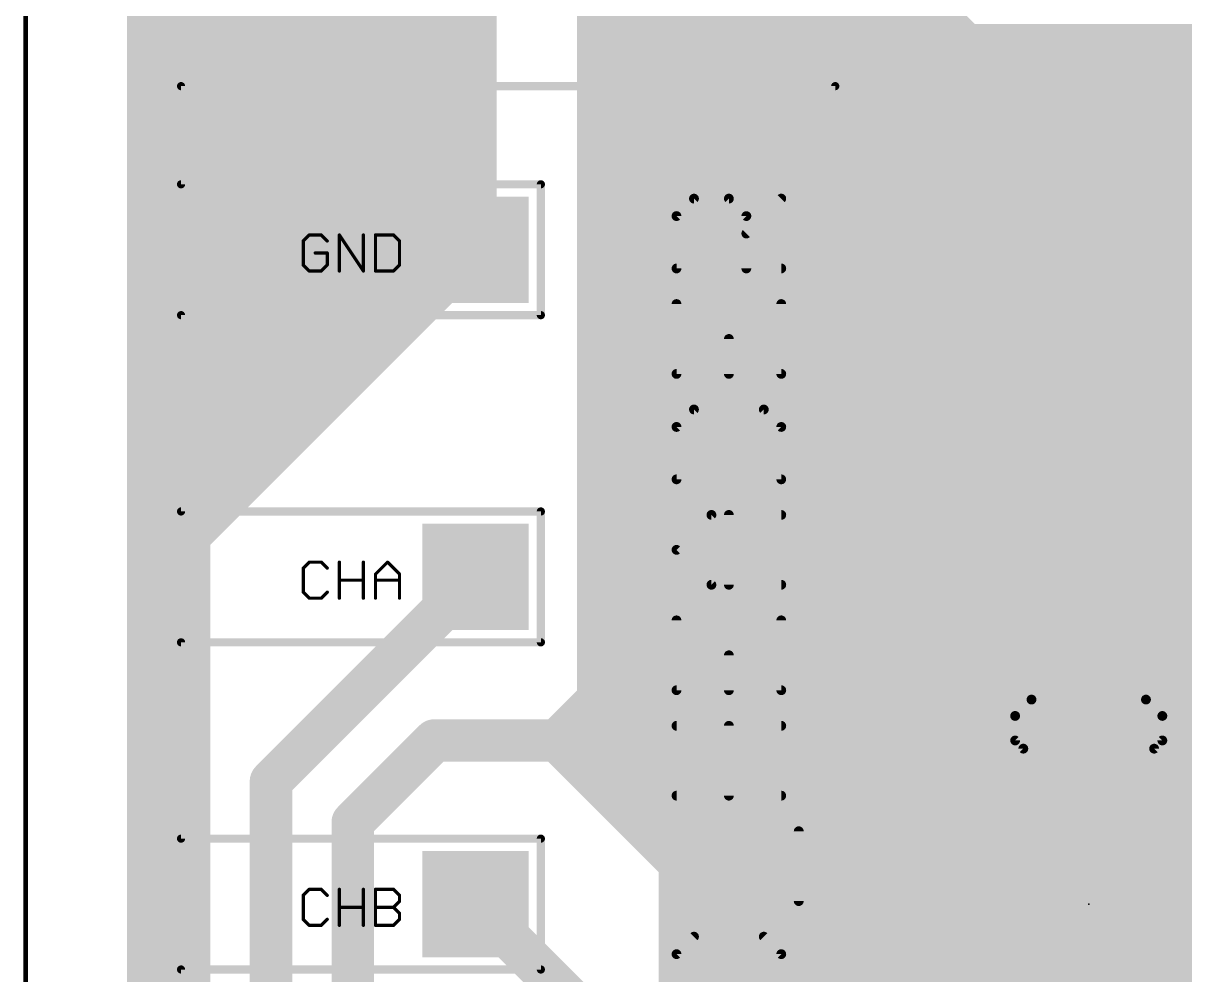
# Model space of a CAD drawing. Extents: x 0 to 64.6, y 0 to 55.9.
# Drawn here: x -0.04 to 18, y 29.38 to 44.16 of the extents above; entities that cross this region are included whole.
import ezdxf

# ---------------------------------------------------------------- set-up
doc = ezdxf.new("R2010")
doc.units = 0
for name, color, linetype in [('16', 132, 'CONTINUOUS'), ('17', 110, 'CONTINUOUS'), ('18', 110, 'CONTINUOUS'), ('21', 253, 'CONTINUOUS'), ('23', 53, 'CONTINUOUS'), ('25', 253, 'CONTINUOUS'), ('51', 253, 'CONTINUOUS')]:
    doc.layers.add(name, color=color, linetype=linetype)

# ---------------------------------------------------------------- blocks, each defined once
blk = doc.blocks.new('RECT')
blk.add_solid([(-0.5, -0.5), (0.5, -0.5), (-0.5, 0.5), (0.5, 0.5)])
blk = doc.blocks.new('OCTAGONP')
at = {"const_width": 0.5}
blk.add_lwpolyline([(-0.25, -0.1036), (-0.25, 0.1036), (-0.1036, 0.25), (0.1036, 0.25), (0.25, 0.1036), (0.25, -0.1036), (0.1036, -0.25), (-0.1036, -0.25), (-0.25, -0.1036), (-0.25, 0.1036)], dxfattribs=at)
blk = doc.blocks.new('SQUAREV')
blk.add_solid([(-0.5, -0.5), (0.5, -0.5), (-0.5, 0.5), (0.5, 0.5)])

msp = doc.modelspace()

# ---------------------------------------------------------------- linework, layer by layer
at = {"layer": '16'}
for points, const_width in [([(0, 0), (0, 55.88)], 0.0762), ([(8.255, 50.165), (15.24, 43.18)], 0.6604), ([(8.255, 49.53), (13.97, 43.815)], 0.6604), ([(19.685, 37.465), (8.255, 48.895)], 0.6604), ([(3.175, 48.26), (6.985, 44.45)], 0.6604), ([(7.62, 48.26), (17.145, 38.735)], 0.6604), ([(8.255, 48.26), (19.685, 36.83)], 0.6604), ([(1.905, 38.1), (1.905, 47.625)], 0.6604), ([(2.54, 39.37), (2.54, 47.625)], 0.6604), ([(6.35, 44.45), (3.175, 47.625)], 0.6604), ([(3.175, 46.99), (5.715, 44.45)], 0.6604), ([(6.35, 46.99), (8.89, 44.45)], 0.6604), ([(9.525, 44.45), (6.985, 46.99)], 0.6604), ([(5.715, 43.815), (3.175, 46.355)], 0.6604), ([(8.89, 46.355), (12.7, 42.545)], 0.6604), ([(5.08, 43.815), (3.175, 45.72)], 0.6604), ([(8.89, 45.72), (8.89, 44.45)], 0.6604), ([(3.175, 45.085), (5.08, 43.18)], 0.6604), ([(3.175, 45.085), (3.175, 44.45)], 0.6604), ([(3.175, 44.45), (3.175, 43.815)], 0.6604), ([(3.175, 44.45), (5.08, 42.545)], 0.6604), ([(5.715, 43.815), (5.715, 44.45)], 0.6604), ([(6.35, 41.275), (6.35, 44.45)], 0.6604), ([(6.985, 44.45), (6.985, 43.18)], 0.6604), ([(8.89, 44.45), (8.89, 33.655)], 0.6604), ([(3.175, 43.815), (3.81, 43.18)], 0.6604), ([(3.175, 42.545), (3.175, 43.815)], 0.6604), ([(5.715, 43.815), (5.08, 43.815)], 0.6604), ([(5.715, 43.18), (5.08, 43.815)], 0.6604), ([(5.715, 43.18), (5.715, 43.815)], 0.6604), ([(6.985, 43.18), (6.35, 43.815)], 0.6604), ([(13.97, 43.815), (20.32, 37.465)], 0.6604), ([(13.97, 43.815), (25.4, 43.815)], 0.6604), ([(3.175, 42.545), (3.81, 43.18)], 0.6604), ([(3.81, 43.18), (4.445, 42.545)], 0.6604), ([(5.08, 43.18), (5.08, 42.545)], 0.6604), ([(5.715, 42.545), (5.715, 43.18)], 0.6604), ([(6.985, 41.275), (6.985, 43.18)], 0.6604), ([(15.875, 42.545), (15.24, 43.18)], 0.6604), ([(15.24, 43.18), (15.875, 43.18)], 0.6604), ([(15.875, 43.18), (27.94, 43.18)], 0.6604), ([(15.875, 43.18), (17.145, 41.91)], 0.6604), ([(3.175, 41.91), (3.81, 42.545)], 0.6604), ([(3.175, 41.91), (3.175, 42.545)], 0.6604), ([(3.81, 42.545), (4.445, 42.545)], 0.6604), ([(4.445, 42.545), (5.08, 42.545)], 0.6604), ([(4.445, 41.91), (5.08, 42.545)], 0.6604), ([(5.08, 41.91), (5.715, 42.545)], 0.6604), ([(5.715, 41.91), (5.715, 42.545)], 0.6604), ([(15.875, 42.545), (20.32, 38.1)], 0.6604), ([(27.305, 42.545), (15.875, 42.545)], 0.6604), ([(3.175, 41.91), (4.445, 41.91)], 0.6604), ([(3.175, 40.64), (3.175, 41.91)], 0.6604), ([(3.81, 41.275), (3.175, 41.91)], 0.6604), ([(5.08, 41.91), (4.445, 41.275)], 0.6604), ([(5.715, 41.91), (5.08, 41.91)], 0.6604), ([(6.35, 41.275), (5.715, 41.91)], 0.6604), ([(17.145, 41.91), (18.415, 40.64)], 0.6604), ([(17.145, 41.91), (17.78, 41.91)], 0.6604), ([(18.415, 41.275), (17.78, 41.91)], 0.6604), ([(17.78, 41.91), (25.4, 41.91)], 0.6604), ([(1.905, 37.465), (5.715, 41.275)], 0.6604), ([(1.905, 36.83), (6.35, 41.275)], 0.6604), ([(1.905, 36.195), (6.985, 41.275)], 0.6604), ([(3.81, 41.275), (3.175, 40.64)], 0.6604), ([(4.445, 41.275), (3.175, 40.005)], 0.6604), ([(4.445, 41.275), (3.81, 41.275)], 0.6604), ([(4.445, 40.64), (4.445, 41.275)], 0.6604), ([(5.08, 41.275), (4.445, 40.64)], 0.6604), ([(5.715, 41.275), (5.08, 41.275)], 0.6604), ([(6.985, 41.275), (6.35, 41.275)], 0.6604), ([(6.985, 41.275), (6.985, 40.64)], 0.6604), ([(2.54, 38.735), (4.445, 40.64)], 0.6604), ([(2.54, 36.195), (6.985, 40.64)], 0.6604), ([(3.175, 40.005), (3.175, 40.64)], 0.6604), ([(2.54, 39.37), (3.175, 40.005)], 0.6604), ([(2.54, 38.735), (2.54, 39.37)], 0.6604), ([(1.905, 38.1), (2.54, 38.735)], 0.6604), ([(1.905, 37.465), (1.905, 38.1)], 0.6604), ([(1.905, 36.83), (1.905, 37.465)], 0.6604), ([(1.905, 36.195), (1.905, 36.83)], 0.6604), ([(12.7, 33.02), (16.51, 36.83)], 0.6604), ([(12.7, 32.385), (17.145, 36.83)], 0.6604), ([(17.145, 36.83), (16.51, 36.83)], 0.6604), ([(17.145, 36.83), (19.685, 36.83)], 0.6604), ([(1.905, 24.765), (1.905, 36.195)], 0.6604), ([(2.54, 24.13), (2.54, 36.195)], 0.6604), ([(3.81, 32.385), (6.985, 35.56)], 0.6604), ([(13.335, 32.385), (15.875, 34.925)], 0.6604), ([(15.875, 34.925), (15.875, 34.29)], 0.6604), ([(15.24, 33.655), (15.875, 34.29)], 0.6604), ([(15.875, 34.29), (15.875, 33.655)], 0.6604), ([(8.89, 33.655), (8.255, 33.02)], 0.6604), ([(15.875, 33.655), (15.24, 33.655)], 0.6604), ([(5.08, 31.75), (6.35, 33.02)], 0.6604), ([(8.255, 33.02), (6.35, 33.02)], 0.6604), ([(8.89, 33.02), (8.255, 33.02)], 0.6604), ([(8.255, 33.02), (10.16, 31.115)], 0.6604), ([(10.16, 31.75), (8.89, 33.02)], 0.6604), ([(8.89, 33.02), (9.525, 33.02)], 0.6604), ([(9.525, 33.02), (12.7, 33.02)], 0.6604), ([(10.16, 32.385), (9.525, 33.02)], 0.6604), ([(3.81, 25.4), (3.81, 32.385)], 0.6604), ([(10.795, 31.75), (10.16, 32.385)], 0.6604), ([(11.43, 32.385), (10.16, 32.385)], 0.6604), ([(10.795, 30.48), (12.7, 32.385)], 0.6604), ([(10.795, 31.115), (12.065, 32.385)], 0.6604), ([(11.43, 32.385), (10.795, 31.75)], 0.6604), ([(11.43, 32.385), (12.065, 32.385)], 0.6604), ([(11.43, 31.75), (11.43, 32.385)], 0.6604), ([(12.7, 32.385), (12.065, 32.385)], 0.6604), ([(5.08, 27.305), (5.08, 31.75)], 0.6604), ([(10.16, 30.48), (10.16, 31.75)], 0.6604), ([(10.16, 31.75), (10.795, 31.115)], 0.6604), ([(10.16, 31.75), (10.795, 31.75)], 0.6604), ([(10.16, 30.48), (11.43, 31.75)], 0.6604), ([(6.985, 30.48), (8.89, 28.575)], 0.6604), ([(10.16, 29.845), (10.16, 30.48)], 0.6604), ([(10.16, 30.48), (10.795, 30.48)], 0.6604), ([(10.16, 29.845), (10.795, 30.48)], 0.6604), ([(10.16, 24.765), (10.16, 29.845)], 0.6604)]:
    msp.add_lwpolyline(points, dxfattribs=dict(at, const_width=const_width))
at = {"layer": '16', "const_width": 0.3302}
for points in [[(3.0099, 44.45, 1), (3.3401, 44.45)], [(5.5983, 44.3333, 1), (5.8317, 44.5667)], [(6.2333, 44.3333, 1), (6.4667, 44.5667)], [(6.8683, 44.3333, 1), (7.1017, 44.5667)], [(8.7249, 44.45, 1), (9.0551, 44.45)], [(8.7733, 44.3333, 1), (9.0067, 44.5667)], [(9.4083, 44.3333, 1), (9.6417, 44.5667)], [(3.3401, 43.815, 1), (3.0099, 43.815)], [(3.2917, 43.9317, 1), (3.0583, 43.6983)], [(5.08, 43.9801, 1), (5.08, 43.6499)], [(5.1967, 43.9317, 1), (4.9633, 43.6983)], [(4.9633, 43.6983, 1), (5.1967, 43.9317)], [(5.8801, 43.815, 1), (5.5499, 43.815)], [(5.5983, 43.6983, 1), (5.8317, 43.9317)], [(5.715, 43.6499, 1), (5.715, 43.9801)], [(6.4667, 43.9317, 1), (6.2333, 43.6983)], [(13.97, 43.9801, 1), (13.97, 43.6499)], [(14.0867, 43.9317, 1), (13.8533, 43.6983)], [(13.8533, 43.6983, 1), (14.0867, 43.9317)], [(3.0099, 43.815, 1), (3.3401, 43.815)], [(5.5499, 43.815, 1), (5.8801, 43.815)], [(3.9267, 43.2967, 1), (3.6933, 43.0633)], [(3.9267, 43.0633, 1), (3.6933, 43.2967)], [(5.2451, 43.18, 1), (4.9149, 43.18)], [(5.8801, 43.18, 1), (5.5499, 43.18)], [(7.1501, 43.18, 1), (6.8199, 43.18)], [(15.24, 43.3451, 1), (15.24, 43.0149)], [(15.3567, 43.2967, 1), (15.1233, 43.0633)], [(15.875, 43.3451, 1), (15.875, 43.0149)], [(15.9917, 43.2967, 1), (15.7583, 43.0633)], [(15.875, 43.0149, 1), (15.875, 43.3451)], [(3.6933, 43.0633, 1), (3.9267, 43.2967)], [(4.9633, 43.0633, 1), (5.1967, 43.2967)], [(5.5499, 43.18, 1), (5.8801, 43.18)], [(5.5983, 43.0633, 1), (5.8317, 43.2967)], [(6.8199, 43.18, 1), (7.1501, 43.18)], [(6.8683, 43.0633, 1), (7.1017, 43.2967)], [(15.1233, 43.0633, 1), (15.3567, 43.2967)], [(3.3401, 42.545, 1), (3.0099, 42.545)], [(3.0583, 42.6617, 1), (3.2917, 42.4283)], [(3.81, 42.7101, 1), (3.81, 42.3799)], [(3.9267, 42.4283, 1), (3.6933, 42.6617)], [(4.445, 42.7101, 1), (4.445, 42.3799)], [(4.3283, 42.4283, 1), (4.5617, 42.6617)], [(4.445, 42.3799, 1), (4.445, 42.7101)], [(5.1967, 42.4283, 1), (4.9633, 42.6617)], [(4.9633, 42.4283, 1), (5.1967, 42.6617)], [(5.08, 42.3799, 1), (5.08, 42.7101)], [(5.8801, 42.545, 1), (5.5499, 42.545)], [(5.8317, 42.4283, 1), (5.5983, 42.6617)], [(12.5833, 42.4283, 1), (12.8167, 42.6617)], [(15.875, 42.7101, 1), (15.875, 42.3799)], [(15.9917, 42.6617, 1), (15.7583, 42.4283)], [(15.7583, 42.4283, 1), (15.9917, 42.6617)], [(3.0099, 42.545, 1), (3.3401, 42.545)], [(4.9149, 42.545, 1), (5.2451, 42.545)], [(5.5499, 42.545, 1), (5.8801, 42.545)], [(3.175, 42.0751, 1), (3.175, 41.7449)], [(3.3401, 41.91, 1), (3.0099, 41.91)], [(3.2917, 42.0267, 1), (3.0583, 41.7933)], [(4.445, 41.7449, 1), (4.445, 42.0751)], [(5.08, 42.0751, 1), (5.08, 41.7449)], [(5.1967, 41.7933, 1), (4.9633, 42.0267)], [(5.8317, 42.0267, 1), (5.5983, 41.7933)], [(5.715, 41.7449, 1), (5.715, 42.0751)], [(17.145, 42.0751, 1), (17.145, 41.7449)], [(17.2617, 42.0267, 1), (17.0283, 41.7933)], [(17.78, 42.0751, 1), (17.78, 41.7449)], [(17.8967, 42.0267, 1), (17.6633, 41.7933)], [(17.78, 41.7449, 1), (17.78, 42.0751)], [(3.0099, 41.91, 1), (3.3401, 41.91)], [(3.0583, 42.0267, 1), (3.2917, 41.7933)], [(4.3283, 42.0267, 1), (4.5617, 41.7933)], [(4.9633, 42.0267, 1), (5.1967, 41.7933)], [(5.5499, 41.91, 1), (5.8801, 41.91)], [(17.0283, 41.7933, 1), (17.2617, 42.0267)], [(3.81, 41.4401, 1), (3.81, 41.1099)], [(3.9267, 41.1583, 1), (3.6933, 41.3917)], [(3.6933, 41.1583, 1), (3.9267, 41.3917)], [(4.6101, 41.275, 1), (4.2799, 41.275)], [(4.3283, 41.3917, 1), (4.5617, 41.1583)], [(4.5617, 41.1583, 1), (4.3283, 41.3917)], [(4.445, 41.1099, 1), (4.445, 41.4401)], [(5.08, 41.4401, 1), (5.08, 41.1099)], [(5.1967, 41.1583, 1), (4.9633, 41.3917)], [(5.8317, 41.1583, 1), (5.5983, 41.3917)], [(5.715, 41.1099, 1), (5.715, 41.4401)], [(6.35, 41.4401, 1), (6.35, 41.1099)], [(6.4667, 41.1583, 1), (6.2333, 41.3917)], [(6.2333, 41.1583, 1), (6.4667, 41.3917)], [(7.1501, 41.275, 1), (6.8199, 41.275)], [(7.1017, 41.1583, 1), (6.8683, 41.3917)], [(6.985, 41.1099, 1), (6.985, 41.4401)], [(6.1849, 41.275, 1), (6.5151, 41.275)], [(6.8199, 41.275, 1), (7.1501, 41.275)], [(3.3401, 40.64, 1), (3.0099, 40.64)], [(4.5617, 40.5233, 1), (4.3283, 40.7567)], [(7.1017, 40.5233, 1), (6.8683, 40.7567)], [(3.0099, 40.64, 1), (3.3401, 40.64)], [(3.0583, 40.7567, 1), (3.2917, 40.5233)], [(4.2799, 40.64, 1), (4.6101, 40.64)], [(4.3283, 40.7567, 1), (4.5617, 40.5233)], [(6.8199, 40.64, 1), (7.1501, 40.64)], [(3.0583, 40.1217, 1), (3.2917, 39.8883)], [(3.2917, 39.8883, 1), (3.0583, 40.1217)], [(3.0099, 40.005, 1), (3.3401, 40.005)], [(2.7051, 39.37, 1), (2.3749, 39.37)], [(2.3749, 39.37, 1), (2.7051, 39.37)], [(2.4233, 39.4867, 1), (2.6567, 39.2533)], [(2.4233, 38.8517, 1), (2.6567, 38.6183)], [(2.6567, 38.6183, 1), (2.4233, 38.8517)], [(17.0283, 38.6183, 1), (17.2617, 38.8517)], [(2.3749, 38.735, 1), (2.7051, 38.735)], [(2.0701, 38.1, 1), (1.7399, 38.1)], [(1.7399, 38.1, 1), (2.0701, 38.1)], [(1.7883, 38.2167, 1), (2.0217, 37.9833)], [(2.0701, 37.465, 1), (1.7399, 37.465)], [(1.7883, 37.5817, 1), (2.0217, 37.3483)], [(1.7399, 37.465, 1), (2.0701, 37.465)], [(2.0701, 36.83, 1), (1.7399, 36.83)], [(1.7399, 36.83, 1), (2.0701, 36.83)], [(1.7883, 36.9467, 1), (2.0217, 36.7133)], [(16.51, 36.9951, 1), (16.51, 36.6649)], [(16.6267, 36.7133, 1), (16.3933, 36.9467)], [(17.145, 36.9951, 1), (17.145, 36.6649)], [(17.2617, 36.7133, 1), (17.0283, 36.9467)], [(17.145, 36.6649, 1), (17.145, 36.9951)], [(2.0701, 36.195, 1), (1.7399, 36.195)], [(1.7883, 36.3117, 1), (2.0217, 36.0783)], [(2.7051, 36.195, 1), (2.3749, 36.195)], [(2.4233, 36.3117, 1), (2.6567, 36.0783)], [(1.7399, 36.195, 1), (2.0701, 36.195)], [(7.1017, 35.4433, 1), (6.8683, 35.6767)], [(16.0401, 34.925, 1), (15.7099, 34.925)], [(15.9917, 34.8083, 1), (15.7583, 35.0417)], [(16.0401, 34.29, 1), (15.7099, 34.29)], [(15.9917, 34.1733, 1), (15.7583, 34.4067)], [(15.7099, 34.29, 1), (16.0401, 34.29)], [(9.0067, 33.5383, 1), (8.7733, 33.7717)], [(15.24, 33.8201, 1), (15.24, 33.4899)], [(15.1233, 33.7717, 1), (15.3567, 33.5383)], [(15.875, 33.4899, 1), (15.875, 33.8201)], [(8.7249, 33.655, 1), (9.0551, 33.655)], [(15.7099, 33.655, 1), (16.0401, 33.655)], [(6.35, 33.1851, 1), (6.35, 32.8549)], [(6.4667, 32.9033, 1), (6.2333, 33.1367)], [(8.255, 33.1851, 1), (8.255, 32.8549)], [(8.3717, 33.1367, 1), (8.1383, 32.9033)], [(8.1383, 33.1367, 1), (8.3717, 32.9033)], [(8.255, 32.8549, 1), (8.255, 33.1851)], [(8.89, 33.1851, 1), (8.89, 32.8549)], [(9.0067, 33.1367, 1), (8.7733, 32.9033)], [(8.89, 32.8549, 1), (8.89, 33.1851)], [(9.525, 33.1851, 1), (9.525, 32.8549)], [(9.6417, 33.1367, 1), (9.4083, 32.9033)], [(9.525, 32.8549, 1), (9.525, 33.1851)], [(12.5833, 33.1367, 1), (12.8167, 32.9033)], [(12.7, 32.8549, 1), (12.7, 33.1851)], [(3.9751, 32.385, 1), (3.6449, 32.385)], [(3.6933, 32.5017, 1), (3.9267, 32.2683)], [(10.16, 32.5501, 1), (10.16, 32.2199)], [(10.2767, 32.5017, 1), (10.0433, 32.2683)], [(10.0433, 32.2683, 1), (10.2767, 32.5017)], [(11.43, 32.5501, 1), (11.43, 32.2199)], [(11.5951, 32.385, 1), (11.2649, 32.385)], [(11.5467, 32.2683, 1), (11.3133, 32.5017)], [(11.43, 32.2199, 1), (11.43, 32.5501)], [(12.065, 32.5501, 1), (12.065, 32.2199)], [(12.1817, 32.2683, 1), (11.9483, 32.5017)], [(12.065, 32.2199, 1), (12.065, 32.5501)], [(12.5833, 32.5017, 1), (12.8167, 32.2683)], [(12.8167, 32.2683, 1), (12.5833, 32.5017)], [(12.7, 32.2199, 1), (12.7, 32.5501)], [(13.2183, 32.5017, 1), (13.4517, 32.2683)], [(5.2451, 31.75, 1), (4.9149, 31.75)], [(4.9633, 31.8667, 1), (5.1967, 31.6333)], [(10.3251, 31.75, 1), (9.9949, 31.75)], [(10.16, 31.9151, 1), (10.16, 31.5849)], [(10.2767, 31.8667, 1), (10.0433, 31.6333)], [(10.0433, 31.6333, 1), (10.2767, 31.8667)], [(10.6783, 31.8667, 1), (10.9117, 31.6333)], [(10.6783, 31.6333, 1), (10.9117, 31.8667)], [(10.795, 31.5849, 1), (10.795, 31.9151)], [(11.5467, 31.6333, 1), (11.3133, 31.8667)], [(11.2649, 31.75, 1), (11.5951, 31.75)], [(10.0433, 30.9983, 1), (10.2767, 31.2317)], [(10.6783, 31.2317, 1), (10.9117, 30.9983)], [(10.6783, 30.9983, 1), (10.9117, 31.2317)], [(7.1017, 30.5967, 1), (6.8683, 30.3633)], [(10.3251, 30.48, 1), (9.9949, 30.48)], [(10.16, 30.6451, 1), (10.16, 30.3149)], [(10.0433, 30.5967, 1), (10.2767, 30.3633)], [(10.6783, 30.5967, 1), (10.9117, 30.3633)], [(10.9117, 30.3633, 1), (10.6783, 30.5967)], [(10.795, 30.3149, 1), (10.795, 30.6451)], [(9.9949, 30.48, 1), (10.3251, 30.48)], [(10.3251, 29.845, 1), (9.9949, 29.845)], [(10.0433, 29.9617, 1), (10.2767, 29.7283)], [(9.9949, 29.845, 1), (10.3251, 29.845)]]:
    msp.add_lwpolyline(points, format="xyb", dxfattribs=at)
at = {"layer": '21'}
for points, const_width in [([(16.51, 34.925), (16.51, 34.544)], 0.6096), ([(17.399, 33.655), (15.621, 33.655)], 0.1524), ([(15.367, 33.401), (15.367, 33.02)], 0.1524), ([(17.653, 33.401), (17.653, 33.02)], 0.1524), ([(15.494, 32.893), (15.367, 33.02)], 0.1524), ([(17.526, 32.893), (17.653, 33.02)], 0.1524), ([(15.494, 32.893), (15.494, 28.067)], 0.1524), ([(17.526, 32.893), (17.526, 28.067)], 0.1524)]:
    msp.add_lwpolyline(points, dxfattribs=dict(at, const_width=const_width))
for points, const_width in [([(16.6624, 34.925, 1), (16.3576, 34.925)], 0.3048), ([(16.3576, 34.544, 1), (16.6624, 34.544)], 0.3048), ([(15.621, 33.655, 0.4142), (15.367, 33.401)], 0.1524), ([(15.621, 33.6931, 1), (15.621, 33.6169)], 0.0762), ([(15.621, 33.6169, 1), (15.621, 33.6931)], 0.0762), ([(17.653, 33.401, 0.4142), (17.399, 33.655)], 0.1524), ([(17.399, 33.6931, 1), (17.399, 33.6169)], 0.0762), ([(17.399, 33.6169, 1), (17.399, 33.6931)], 0.0762), ([(15.4051, 33.401, 1), (15.3289, 33.401)], 0.0762), ([(15.3289, 33.401, 1), (15.4051, 33.401)], 0.0762), ([(17.6911, 33.401, 1), (17.6149, 33.401)], 0.0762), ([(17.6149, 33.401, 1), (17.6911, 33.401)], 0.0762), ([(15.3289, 33.02, 1), (15.4051, 33.02)], 0.0762), ([(15.3939, 33.0469, 1), (15.3401, 32.9931)], 0.0762), ([(17.6149, 33.02, 1), (17.6911, 33.02)], 0.0762), ([(17.6799, 32.9931, 1), (17.6261, 33.0469)], 0.0762), ([(15.5321, 32.893, 1), (15.4559, 32.893)], 0.0762), ([(15.4671, 32.8661, 1), (15.5209, 32.9199)], 0.0762), ([(17.5641, 32.893, 1), (17.4879, 32.893)], 0.0762), ([(17.4991, 32.9199, 1), (17.5529, 32.8661)], 0.0762)]:
    msp.add_lwpolyline(points, format="xyb", dxfattribs=dict(at, const_width=const_width))
at = {"layer": '23'}
msp.add_point((16.51, 30.48), dxfattribs=at)
at = {"layer": '25'}
for points, const_width in [([(2.413, 43.18), (12.573, 43.18)], 0.127), ([(2.413, 41.656), (2.413, 43.18)], 0.127), ([(12.573, 43.18), (12.573, 22.86)], 0.127), ([(8.001, 41.656), (2.413, 41.656)], 0.127), ([(8.001, 39.624), (8.001, 41.656)], 0.127), ([(10.1078, 41.1625), (10.379, 41.4337)], 0.1524), ([(10.379, 41.4337), (10.9213, 41.4337)], 0.1524), ([(10.9213, 41.4337), (11.1925, 41.1625)], 0.1524), ([(11.1925, 40.8913), (11.7348, 41.4337)], 0.1524), ([(10.1078, 40.349), (10.1078, 41.1625)], 0.1524), ([(11.1925, 41.1625), (11.1925, 40.349)], 0.1524), ([(4.4037, 40.8691), (4.3105, 40.7759)], 0.0508), ([(4.3105, 40.7759), (4.3105, 40.403)], 0.0508), ([(4.5901, 40.8691), (4.4037, 40.8691)], 0.0508), ([(4.6833, 40.7759), (4.5901, 40.8691)], 0.0508), ([(4.8718, 40.3098), (4.8718, 40.8691)], 0.0508), ([(4.8718, 40.8691), (5.2446, 40.3098)], 0.0508), ([(5.2446, 40.3098), (5.2446, 40.8691)], 0.0508), ([(5.4331, 40.8691), (5.4331, 40.3098)], 0.0508), ([(5.7127, 40.8691), (5.4331, 40.8691)], 0.0508), ([(5.8059, 40.7759), (5.7127, 40.8691)], 0.0508), ([(5.8059, 40.403), (5.8059, 40.7759)], 0.0508), ([(4.6833, 40.5894), (4.4969, 40.5894)], 0.0508), ([(4.6833, 40.403), (4.6833, 40.5894)], 0.0508), ([(4.3105, 40.403), (4.4037, 40.3098)], 0.0508), ([(4.5901, 40.3098), (4.6833, 40.403)], 0.0508), ([(5.7127, 40.3098), (5.8059, 40.403)], 0.0508), ([(11.7348, 40.349), (10.1078, 40.349)], 0.1524), ([(4.4037, 40.3098), (4.5901, 40.3098)], 0.0508), ([(5.4331, 40.3098), (5.7127, 40.3098)], 0.0508), ([(10.1078, 39.7965), (10.1078, 38.7119)], 0.1524), ([(11.7348, 38.7119), (11.7348, 39.7965)], 0.1524), ([(2.413, 36.576), (2.413, 39.624)], 0.127), ([(2.413, 39.624), (8.001, 39.624)], 0.127), ([(10.9213, 38.7119), (10.9213, 39.2542)], 0.1524), ([(10.1078, 38.7119), (11.7348, 38.7119)], 0.1524), ([(10.379, 38.1594), (10.1078, 37.8882)], 0.1524), ([(11.4636, 38.1594), (10.379, 38.1594)], 0.1524), ([(11.7348, 37.8882), (11.4636, 38.1594)], 0.1524), ([(10.1078, 37.8882), (10.1078, 37.0747)], 0.1524), ([(11.7348, 37.0747), (11.7348, 37.8882)], 0.1524), ([(10.1078, 37.0747), (11.7348, 37.0747)], 0.1524), ([(8.001, 36.576), (2.413, 36.576)], 0.127), ([(8.001, 34.544), (8.001, 36.576)], 0.127), ([(10.1078, 35.9799), (10.6501, 36.5222)], 0.1524), ([(10.6501, 36.5222), (11.7348, 36.5222)], 0.1524), ([(10.9213, 35.4375), (10.9213, 36.5222)], 0.1524), ([(10.6501, 35.4375), (10.1078, 35.9799)], 0.1524), ([(4.4037, 35.7891), (4.3105, 35.6959)], 0.0508), ([(4.3105, 35.6959), (4.3105, 35.323)], 0.0508), ([(4.5901, 35.7891), (4.4037, 35.7891)], 0.0508), ([(4.6833, 35.6959), (4.5901, 35.7891)], 0.0508), ([(4.8718, 35.2298), (4.8718, 35.7891)], 0.0508), ([(5.2446, 35.7891), (5.2446, 35.2298)], 0.0508), ([(5.4331, 35.6027), (5.6195, 35.7891)], 0.0508), ([(5.6195, 35.7891), (5.8059, 35.6027)], 0.0508), ([(5.4331, 35.2298), (5.4331, 35.6027)], 0.0508), ([(5.8059, 35.6027), (5.8059, 35.2298)], 0.0508), ([(4.8718, 35.5094), (5.2446, 35.5094)], 0.0508), ([(5.4331, 35.5094), (5.8059, 35.5094)], 0.0508), ([(11.7348, 35.4375), (10.6501, 35.4375)], 0.1524), ([(4.3105, 35.323), (4.4037, 35.2298)], 0.0508), ([(4.4037, 35.2298), (4.5901, 35.2298)], 0.0508), ([(4.5901, 35.2298), (4.6833, 35.323)], 0.0508), ([(10.1078, 34.885), (10.1078, 33.8004)], 0.1524), ([(11.7348, 33.8004), (11.7348, 34.885)], 0.1524), ([(2.413, 31.496), (2.413, 34.544)], 0.127), ([(2.413, 34.544), (8.001, 34.544)], 0.127), ([(10.9213, 33.8004), (10.9213, 34.3427)], 0.1524), ([(10.1078, 33.8004), (11.7348, 33.8004)], 0.1524), ([(10.1078, 33.2479), (11.7348, 33.2479)], 0.1524), ([(10.9213, 32.1632), (10.9213, 33.2479)], 0.1524), ([(11.7348, 32.1632), (10.1078, 32.1632)], 0.1524), ([(12.006, 30.5261), (12.006, 31.6107)], 0.1524), ([(8.001, 31.496), (2.413, 31.496)], 0.127), ([(8.001, 29.464), (8.001, 31.496)], 0.127), ([(4.4037, 30.7091), (4.3105, 30.6159)], 0.0508), ([(4.5901, 30.7091), (4.4037, 30.7091)], 0.0508), ([(4.6833, 30.6159), (4.5901, 30.7091)], 0.0508), ([(4.8718, 30.1498), (4.8718, 30.7091)], 0.0508), ([(5.2446, 30.7091), (5.2446, 30.1498)], 0.0508), ([(5.4331, 30.1498), (5.4331, 30.7091)], 0.0508), ([(5.4331, 30.7091), (5.7127, 30.7091)], 0.0508), ([(5.7127, 30.7091), (5.8059, 30.6159)], 0.0508), ([(4.3105, 30.6159), (4.3105, 30.243)], 0.0508), ([(5.8059, 30.5227), (5.7127, 30.4294)], 0.0508), ([(5.8059, 30.6159), (5.8059, 30.5227)], 0.0508), ([(4.8718, 30.4294), (5.2446, 30.4294)], 0.0508), ([(5.4331, 30.4294), (5.7127, 30.4294)], 0.0508), ([(5.7127, 30.4294), (5.8059, 30.3362)], 0.0508), ([(5.8059, 30.3362), (5.8059, 30.243)], 0.0508), ([(4.3105, 30.243), (4.4037, 30.1498)], 0.0508), ([(4.4037, 30.1498), (4.5901, 30.1498)], 0.0508), ([(4.5901, 30.1498), (4.6833, 30.243)], 0.0508), ([(5.7127, 30.1498), (5.4331, 30.1498)], 0.0508), ([(5.8059, 30.243), (5.7127, 30.1498)], 0.0508), ([(10.379, 29.9736), (10.1078, 29.7024)], 0.1524), ([(11.7348, 29.7024), (11.4636, 29.9736)], 0.1524), ([(10.1078, 29.7024), (10.1078, 29.1601)], 0.1524), ([(11.7348, 29.1601), (11.7348, 29.7024)], 0.1524), ([(2.413, 26.416), (2.413, 29.464)], 0.127), ([(2.413, 29.464), (8.001, 29.464)], 0.127)]:
    msp.add_lwpolyline(points, dxfattribs=dict(at, const_width=const_width))
for points, const_width in [([(2.413, 43.2118, 1), (2.413, 43.1482)], 0.0635), ([(2.4448, 43.18, 1), (2.3813, 43.18)], 0.0635), ([(12.6048, 43.18, 1), (12.5412, 43.18)], 0.0635), ([(12.573, 43.1482, 1), (12.573, 43.2118)], 0.0635), ([(2.413, 41.6878, 1), (2.413, 41.6242)], 0.0635), ([(2.3813, 41.656, 1), (2.4448, 41.656)], 0.0635), ([(8.0328, 41.656, 1), (7.9693, 41.656)], 0.0635), ([(8.001, 41.6242, 1), (8.001, 41.6878)], 0.0635), ([(10.379, 41.4718, 1), (10.379, 41.3956)], 0.0762), ([(10.4059, 41.4067, 1), (10.352, 41.4606)], 0.0762), ([(10.9482, 41.4606, 1), (10.8944, 41.4067)], 0.0762), ([(10.9213, 41.3956, 1), (10.9213, 41.4718)], 0.0762), ([(11.7617, 41.4067, 1), (11.7079, 41.4606)], 0.0762), ([(10.1459, 41.1625, 1), (10.0697, 41.1625)], 0.0762), ([(10.0809, 41.1894, 1), (10.1348, 41.1356)], 0.0762), ([(11.2306, 41.1625, 1), (11.1544, 41.1625)], 0.0762), ([(11.1655, 41.1356, 1), (11.2194, 41.1895)], 0.0762), ([(11.1655, 40.9183, 1), (11.2194, 40.8644)], 0.0762), ([(4.3232, 40.7759, 1), (4.2978, 40.7759)], 0.0254), ([(4.3015, 40.7848, 1), (4.3194, 40.7669)], 0.0254), ([(4.4037, 40.8818, 1), (4.4037, 40.8564)], 0.0254), ([(4.4127, 40.8601, 1), (4.3947, 40.8781)], 0.0254), ([(4.5991, 40.8781, 1), (4.5811, 40.8601)], 0.0254), ([(4.5901, 40.8564, 1), (4.5901, 40.8818)], 0.0254), ([(4.6743, 40.7669, 1), (4.6923, 40.7848)], 0.0254), ([(4.8845, 40.8691, 1), (4.8591, 40.8691)], 0.0254), ([(4.8823, 40.8761, 1), (4.8612, 40.862)], 0.0254), ([(5.2573, 40.8691, 1), (5.2319, 40.8691)], 0.0254), ([(5.4458, 40.8691, 1), (5.4204, 40.8691)], 0.0254), ([(5.4331, 40.8818, 1), (5.4331, 40.8564)], 0.0254), ([(5.7217, 40.8781, 1), (5.7037, 40.8601)], 0.0254), ([(5.7127, 40.8564, 1), (5.7127, 40.8818)], 0.0254), ([(5.8186, 40.7759, 1), (5.7932, 40.7759)], 0.0254), ([(5.797, 40.7669, 1), (5.8149, 40.7848)], 0.0254), ([(4.4969, 40.6021, 1), (4.4969, 40.5767)], 0.0254), ([(4.696, 40.5894, 1), (4.6706, 40.5894)], 0.0254), ([(4.6833, 40.5767, 1), (4.6833, 40.6021)], 0.0254), ([(4.3194, 40.412, 1), (4.3015, 40.394)], 0.0254), ([(4.2978, 40.403, 1), (4.3232, 40.403)], 0.0254), ([(4.6706, 40.403, 1), (4.696, 40.403)], 0.0254), ([(4.6923, 40.394, 1), (4.6743, 40.412)], 0.0254), ([(5.7932, 40.403, 1), (5.8186, 40.403)], 0.0254), ([(5.8149, 40.394, 1), (5.797, 40.412)], 0.0254), ([(10.1078, 40.3871, 1), (10.1078, 40.3109)], 0.0762), ([(11.7348, 40.3109, 1), (11.7348, 40.3871)], 0.0762), ([(4.4037, 40.3225, 1), (4.4037, 40.2971)], 0.0254), ([(4.3947, 40.3008, 1), (4.4127, 40.3188)], 0.0254), ([(4.5811, 40.3188, 1), (4.5991, 40.3008)], 0.0254), ([(4.5901, 40.2971, 1), (4.5901, 40.3225)], 0.0254), ([(4.8591, 40.3098, 1), (4.8845, 40.3098)], 0.0254), ([(5.2319, 40.3098, 1), (5.2573, 40.3098)], 0.0254), ([(5.2341, 40.3028, 1), (5.2552, 40.3168)], 0.0254), ([(5.4331, 40.3225, 1), (5.4331, 40.2971)], 0.0254), ([(5.4204, 40.3098, 1), (5.4458, 40.3098)], 0.0254), ([(5.7037, 40.3188, 1), (5.7217, 40.3008)], 0.0254), ([(5.7127, 40.2971, 1), (5.7127, 40.3225)], 0.0254), ([(10.0697, 40.349, 1), (10.1459, 40.349)], 0.0762), ([(11.1544, 40.349, 1), (11.2306, 40.349)], 0.0762), ([(10.1459, 39.7965, 1), (10.0697, 39.7965)], 0.0762), ([(11.7729, 39.7965, 1), (11.6967, 39.7965)], 0.0762), ([(2.413, 39.6558, 1), (2.413, 39.5922)], 0.0635), ([(2.4448, 39.624, 1), (2.3813, 39.624)], 0.0635), ([(8.001, 39.5922, 1), (8.001, 39.6558)], 0.0635), ([(7.9693, 39.624, 1), (8.0328, 39.624)], 0.0635), ([(10.9594, 39.2542, 1), (10.8832, 39.2542)], 0.0762), ([(10.1078, 38.75, 1), (10.1078, 38.6738)], 0.0762), ([(11.7348, 38.6738, 1), (11.7348, 38.75)], 0.0762), ([(10.0697, 38.7119, 1), (10.1459, 38.7119)], 0.0762), ([(10.8832, 38.7119, 1), (10.9594, 38.7119)], 0.0762), ([(11.6967, 38.7119, 1), (11.7729, 38.7119)], 0.0762), ([(10.379, 38.1975, 1), (10.379, 38.1213)], 0.0762), ([(10.4059, 38.1324, 1), (10.352, 38.1863)], 0.0762), ([(11.4906, 38.1863, 1), (11.4367, 38.1324)], 0.0762), ([(11.4636, 38.1213, 1), (11.4636, 38.1975)], 0.0762), ([(10.1459, 37.8882, 1), (10.0697, 37.8882)], 0.0762), ([(10.0809, 37.9151, 1), (10.1348, 37.8613)], 0.0762), ([(11.7729, 37.8882, 1), (11.6967, 37.8882)], 0.0762), ([(11.7079, 37.8613, 1), (11.7617, 37.9151)], 0.0762), ([(10.1078, 37.1128, 1), (10.1078, 37.0366)], 0.0762), ([(10.0697, 37.0747, 1), (10.1459, 37.0747)], 0.0762), ([(11.6967, 37.0747, 1), (11.7729, 37.0747)], 0.0762), ([(11.7348, 37.0366, 1), (11.7348, 37.1128)], 0.0762), ([(2.413, 36.6078, 1), (2.413, 36.5442)], 0.0635), ([(8.0328, 36.576, 1), (7.9693, 36.576)], 0.0635), ([(8.001, 36.5442, 1), (8.001, 36.6078)], 0.0635), ([(2.3813, 36.576, 1), (2.4448, 36.576)], 0.0635), ([(10.6501, 36.5603, 1), (10.6501, 36.4841)], 0.0762), ([(10.6771, 36.4953, 1), (10.6232, 36.5491)], 0.0762), ([(10.9594, 36.5222, 1), (10.8832, 36.5222)], 0.0762), ([(11.7348, 36.4841, 1), (11.7348, 36.5603)], 0.0762), ([(10.1348, 36.0068, 1), (10.0809, 35.9529)], 0.0762), ([(10.0809, 36.0068, 1), (10.1348, 35.9529)], 0.0762), ([(4.3232, 35.6959, 1), (4.2978, 35.6959)], 0.0254), ([(4.4037, 35.8018, 1), (4.4037, 35.7764)], 0.0254), ([(4.4127, 35.7801, 1), (4.3947, 35.7981)], 0.0254), ([(4.5991, 35.7981, 1), (4.5811, 35.7801)], 0.0254), ([(4.5901, 35.7764, 1), (4.5901, 35.8018)], 0.0254), ([(4.8845, 35.7891, 1), (4.8591, 35.7891)], 0.0254), ([(5.2573, 35.7891, 1), (5.2319, 35.7891)], 0.0254), ([(5.6285, 35.7981, 1), (5.6105, 35.7801)], 0.0254), ([(5.6285, 35.7801, 1), (5.6105, 35.7981)], 0.0254), ([(4.3015, 35.7048, 1), (4.3194, 35.6869)], 0.0254), ([(4.6743, 35.6869, 1), (4.6923, 35.7048)], 0.0254), ([(5.4458, 35.6027, 1), (5.4204, 35.6027)], 0.0254), ([(5.4241, 35.6116, 1), (5.4421, 35.5937)], 0.0254), ([(5.8186, 35.6027, 1), (5.7932, 35.6027)], 0.0254), ([(5.797, 35.5937, 1), (5.8149, 35.6116)], 0.0254), ([(4.8718, 35.5221, 1), (4.8718, 35.4967)], 0.0254), ([(5.2446, 35.4967, 1), (5.2446, 35.5221)], 0.0254), ([(5.4331, 35.5221, 1), (5.4331, 35.4967)], 0.0254), ([(5.8059, 35.4967, 1), (5.8059, 35.5221)], 0.0254), ([(10.6501, 35.4756, 1), (10.6501, 35.3994)], 0.0762), ([(10.6232, 35.4106, 1), (10.6771, 35.4645)], 0.0762), ([(10.8832, 35.4375, 1), (10.9594, 35.4375)], 0.0762), ([(11.7348, 35.3994, 1), (11.7348, 35.4756)], 0.0762), ([(4.3194, 35.332, 1), (4.3015, 35.314)], 0.0254), ([(4.2978, 35.323, 1), (4.3232, 35.323)], 0.0254), ([(4.4037, 35.2425, 1), (4.4037, 35.2171)], 0.0254), ([(4.3947, 35.2208, 1), (4.4127, 35.2388)], 0.0254), ([(4.5811, 35.2388, 1), (4.5991, 35.2208)], 0.0254), ([(4.5901, 35.2171, 1), (4.5901, 35.2425)], 0.0254), ([(4.6923, 35.314, 1), (4.6743, 35.332)], 0.0254), ([(4.8591, 35.2298, 1), (4.8845, 35.2298)], 0.0254), ([(5.2319, 35.2298, 1), (5.2573, 35.2298)], 0.0254), ([(5.4204, 35.2298, 1), (5.4458, 35.2298)], 0.0254), ([(5.7932, 35.2298, 1), (5.8186, 35.2298)], 0.0254), ([(10.1459, 34.885, 1), (10.0697, 34.885)], 0.0762), ([(11.7729, 34.885, 1), (11.6967, 34.885)], 0.0762), ([(2.413, 34.5758, 1), (2.413, 34.5123)], 0.0635), ([(2.4448, 34.544, 1), (2.3813, 34.544)], 0.0635), ([(7.9693, 34.544, 1), (8.0328, 34.544)], 0.0635), ([(8.001, 34.5123, 1), (8.001, 34.5758)], 0.0635), ([(10.9594, 34.3427, 1), (10.8832, 34.3427)], 0.0762), ([(10.1078, 33.8385, 1), (10.1078, 33.7623)], 0.0762), ([(10.0697, 33.8004, 1), (10.1459, 33.8004)], 0.0762), ([(10.8832, 33.8004, 1), (10.9594, 33.8004)], 0.0762), ([(11.6967, 33.8004, 1), (11.7729, 33.8004)], 0.0762), ([(11.7348, 33.7623, 1), (11.7348, 33.8385)], 0.0762), ([(10.1078, 33.286, 1), (10.1078, 33.2098)], 0.0762), ([(10.9594, 33.2479, 1), (10.8832, 33.2479)], 0.0762), ([(11.7348, 33.2098, 1), (11.7348, 33.286)], 0.0762), ([(10.1078, 32.2013, 1), (10.1078, 32.1251)], 0.0762), ([(10.8832, 32.1632, 1), (10.9594, 32.1632)], 0.0762), ([(11.7348, 32.1251, 1), (11.7348, 32.2013)], 0.0762), ([(12.0441, 31.6107, 1), (11.9679, 31.6107)], 0.0762), ([(2.413, 31.5278, 1), (2.413, 31.4643)], 0.0635), ([(2.3813, 31.496, 1), (2.4448, 31.496)], 0.0635), ([(8.0328, 31.496, 1), (7.9693, 31.496)], 0.0635), ([(8.001, 31.4643, 1), (8.001, 31.5278)], 0.0635), ([(4.4037, 30.7218, 1), (4.4037, 30.6964)], 0.0254), ([(4.4127, 30.7001, 1), (4.3947, 30.7181)], 0.0254), ([(4.5991, 30.7181, 1), (4.5811, 30.7001)], 0.0254), ([(4.5901, 30.6964, 1), (4.5901, 30.7218)], 0.0254), ([(4.8845, 30.7091, 1), (4.8591, 30.7091)], 0.0254), ([(5.2573, 30.7091, 1), (5.2319, 30.7091)], 0.0254), ([(5.4458, 30.7091, 1), (5.4204, 30.7091)], 0.0254), ([(5.4331, 30.7218, 1), (5.4331, 30.6964)], 0.0254), ([(5.7217, 30.7181, 1), (5.7037, 30.7001)], 0.0254), ([(5.7127, 30.6964, 1), (5.7127, 30.7218)], 0.0254), ([(4.3232, 30.6159, 1), (4.2978, 30.6159)], 0.0254), ([(4.3015, 30.6248, 1), (4.3194, 30.6069)], 0.0254), ([(4.6743, 30.6069, 1), (4.6923, 30.6248)], 0.0254), ([(5.8186, 30.6159, 1), (5.7932, 30.6159)], 0.0254), ([(5.7932, 30.5227, 1), (5.8186, 30.5227)], 0.0254), ([(5.797, 30.6069, 1), (5.8149, 30.6248)], 0.0254), ([(5.8149, 30.5137, 1), (5.797, 30.5316)], 0.0254), ([(11.9679, 30.5261, 1), (12.0441, 30.5261)], 0.0762), ([(4.8718, 30.4421, 1), (4.8718, 30.4167)], 0.0254), ([(5.2446, 30.4167, 1), (5.2446, 30.4421)], 0.0254), ([(5.4331, 30.4421, 1), (5.4331, 30.4167)], 0.0254), ([(5.7217, 30.4384, 1), (5.7037, 30.4205)], 0.0254), ([(5.7037, 30.4384, 1), (5.7217, 30.4205)], 0.0254), ([(5.7127, 30.4167, 1), (5.7127, 30.4421)], 0.0254), ([(5.8186, 30.3362, 1), (5.7932, 30.3362)], 0.0254), ([(5.797, 30.3272, 1), (5.8149, 30.3452)], 0.0254), ([(4.3194, 30.252, 1), (4.3015, 30.234)], 0.0254), ([(4.2978, 30.243, 1), (4.3232, 30.243)], 0.0254), ([(4.4037, 30.1625, 1), (4.4037, 30.1371)], 0.0254), ([(4.3947, 30.1408, 1), (4.4127, 30.1588)], 0.0254), ([(4.5811, 30.1588, 1), (4.5991, 30.1408)], 0.0254), ([(4.5901, 30.1371, 1), (4.5901, 30.1625)], 0.0254), ([(4.6923, 30.234, 1), (4.6743, 30.252)], 0.0254), ([(4.8591, 30.1498, 1), (4.8845, 30.1498)], 0.0254), ([(5.2319, 30.1498, 1), (5.2573, 30.1498)], 0.0254), ([(5.4331, 30.1625, 1), (5.4331, 30.1371)], 0.0254), ([(5.4204, 30.1498, 1), (5.4458, 30.1498)], 0.0254), ([(5.7037, 30.1588, 1), (5.7217, 30.1408)], 0.0254), ([(5.7127, 30.1371, 1), (5.7127, 30.1625)], 0.0254), ([(5.7932, 30.243, 1), (5.8186, 30.243)], 0.0254), ([(5.8149, 30.234, 1), (5.797, 30.252)], 0.0254), ([(10.4059, 29.9466, 1), (10.352, 30.0005)], 0.0762), ([(11.4906, 30.0005, 1), (11.4367, 29.9466)], 0.0762), ([(10.1459, 29.7024, 1), (10.0697, 29.7024)], 0.0762), ([(10.0809, 29.7294, 1), (10.1348, 29.6755)], 0.0762), ([(11.7729, 29.7024, 1), (11.6967, 29.7024)], 0.0762), ([(11.7079, 29.6755, 1), (11.7617, 29.7294)], 0.0762), ([(2.413, 29.4958, 1), (2.413, 29.4323)], 0.0635), ([(2.4448, 29.464, 1), (2.3813, 29.464)], 0.0635), ([(7.9693, 29.464, 1), (8.0328, 29.464)], 0.0635), ([(8.001, 29.4323, 1), (8.001, 29.4958)], 0.0635)]:
    msp.add_lwpolyline(points, format="xyb", dxfattribs=dict(at, const_width=const_width))
at = {"layer": '51', "const_width": 0.6096}
msp.add_lwpolyline([(16.51, 36.83), (16.51, 35.814)], dxfattribs=at)
at = {"layer": '51', "const_width": 0.3048}
for points in [[(16.6624, 36.83, 1), (16.3576, 36.83)], [(16.3576, 35.814, 1), (16.6624, 35.814)]]:
    msp.add_lwpolyline(points, format="xyb", dxfattribs=at)

# ---------------------------------------------------------------- block references
at = {"layer": '16'}
for p, xscale, yscale in [((10.795, 39.6875), 3.81, 12.065), ((11.43, 37.7825), 5.08, 9.525), ((14.9225, 38.1), 3.175, 7.62), ((17.4625, 38.1), 3.175, 2.54), ((16.8275, 33.9725), 1.905, 5.715), ((19.05, 34.925), 3.81, 3.81), ((17.78, 29.845), 7.62, 7.62), ((12.3825, 28.8925), 4.445, 8.255)]:
    msp.add_blockref('RECT', p, dxfattribs=dict(at, xscale=xscale, yscale=yscale))
at = {"layer": '17', "xscale": 1.3208, "yscale": 1.3208, "rotation": 90}
msp.add_blockref('OCTAGONP', (16.51, 36.83), dxfattribs=at)
msp.add_blockref('OCTAGONP', (16.51, 36.83), dxfattribs=at)
at = {"layer": '18', "xscale": 1.65, "yscale": 1.65}
for p in [(6.985, 40.64), (6.985, 40.64), (6.985, 35.56), (6.985, 35.56), (6.985, 30.48), (6.985, 30.48)]:
    msp.add_blockref('SQUAREV', p, dxfattribs=at)
at = {"layer": '21', "xscale": 0.8636, "yscale": 0.6096, "rotation": 90}
for p in [(16.51, 35.3568), (16.51, 34.0868)]:
    msp.add_blockref('RECT', p, dxfattribs=at)

doc.saveas('drawing.dxf')
